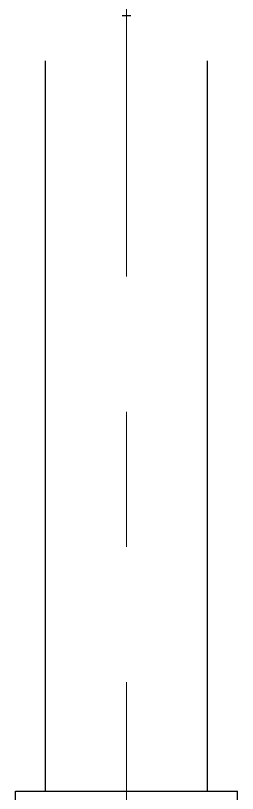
# Model space of a CAD drawing. Extents: x 0 to 3160, y 0 to 2315.
# Drawn here: x 1132.9 to 1158.9, y 1172.4 to 1263.7 of the extents above; entities that cross this region are included whole.
import ezdxf

# ---------------------------------------------------------------- set-up
doc = ezdxf.new("R2010")
doc.units = 0
doc.header["$LTSCALE"] = 10
doc.header["$MEASUREMENT"] = 0
doc.linetypes.add('CENTER2', pattern=[28.575, 19.05, -3.175, 3.175, -3.175])
doc.layers.get('0').update_dxf_attribs({"linetype": 'CONTINUOUS'})
doc.layers.add('Cneter', color=1, linetype='CENTER2', lineweight=13)
doc.layers.add('DEF_LAYER_ASSEM_MEMBER', color=7, linetype='CONTINUOUS')

msp = doc.modelspace()

# ---------------------------------------------------------------- linework, layer by layer
at = {"color": 7, "linetype": 'Continuous'}
msp.add_line((1145.352, 1263.714), (1146.352, 1263.714), dxfattribs=at)
at = {"layer": 'Cneter', "lineweight": 5, "ltscale": 0.5}
msp.add_line((1145.852, 518.719), (1145.852, 1400.506), dxfattribs=at)
at = {"layer": 'DEF_LAYER_ASSEM_MEMBER', "color": 7, "linetype": 'Continuous'}
for p, q in [((1136.352, 1172.67), (1136.352, 1258.395)), ((1155.352, 1172.67), (1155.352, 1258.395)), ((1132.852, 1164.67), (1132.852, 1172.67)), ((1132.852, 1172.67), (1158.852, 1172.67)), ((1158.852, 1164.67), (1158.852, 1172.67))]:
    msp.add_line(p, q, dxfattribs=at)

doc.saveas('drawing.dxf')
